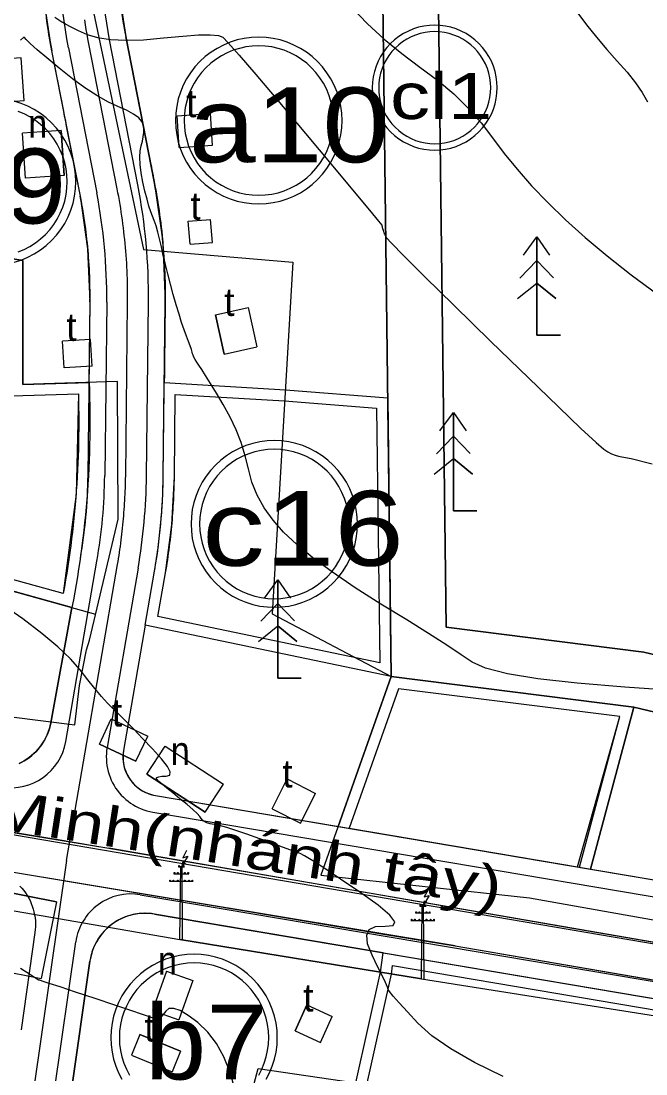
# Model space of a CAD drawing. Header units: metres. Extents: x 532950 to 537618, y 1849954 to 1853119.
# Drawn here: x 535865.4 to 535977.6, y 1851528.5 to 1851717.3 of the extents above; entities that cross this region are included whole.
import ezdxf

# ---------------------------------------------------------------- set-up
doc = ezdxf.new("R2010")
doc.units = ezdxf.units.M
doc.header["$LTSCALE"] = 3.1
for name, color, linetype, lineweight in [('11', 7, 'Continuous', 13), ('16', 7, 'Continuous', 13), ('17', 7, 'Continuous', 13), ('36', 7, 'Continuous', 13), ('48', 7, 'Continuous', 13), ('50', 7, 'Continuous', 13), ('52', 7, 'Continuous', 13), ('53', 7, 'Continuous', 13), ('54', 7, 'Continuous', 13), ('55', 7, 'Continuous', 13), ('58', 7, 'Continuous', 13), ('9', 7, 'Continuous', 13)]:
    doc.layers.add(name, color=color, linetype=linetype, lineweight=lineweight)

msp = doc.modelspace()

# ---------------------------------------------------------------- linework, layer by layer
at = {"layer": '11'}
for points in [[(535873.54, 1851566.74), (535882.73, 1851619.8), (535882.82, 1851620.34), (535882.91, 1851620.89), (535883, 1851621.43), (535883.08, 1851621.98), (535883.16, 1851622.53), (535883.24, 1851623.07), (535883.31, 1851623.62), (535883.38, 1851624.17), (535883.45, 1851624.71), (535883.52, 1851625.26), (535883.58, 1851625.81), (535883.64, 1851626.36), (535883.7, 1851626.91), (535883.75, 1851627.46), (535883.8, 1851628.01), (535883.85, 1851628.56), (535883.89, 1851629.11), (535883.93, 1851629.66), (535883.97, 1851630.21), (535884.01, 1851630.76), (535884.04, 1851631.31), (535884.07, 1851631.86), (535884.09, 1851632.42), (535884.12, 1851632.97), (535884.14, 1851633.52), (535884.15, 1851634.07), (535884.17, 1851634.62), (535884.18, 1851635.18), (535884.19, 1851635.73), (535884.54, 1851666.83), (535884.54, 1851667.54), (535884.54, 1851668.24), (535884.54, 1851668.95), (535884.53, 1851669.66), (535884.52, 1851670.36), (535884.5, 1851671.07), (535884.47, 1851671.77), (535884.44, 1851672.48), (535884.41, 1851673.18), (535884.37, 1851673.89), (535884.32, 1851674.59), (535884.27, 1851675.3), (535884.22, 1851676), (535884.16, 1851676.7), (535884.1, 1851677.41), (535884.03, 1851678.11), (535883.95, 1851678.81), (535883.87, 1851679.51), (535883.79, 1851680.21), (535883.7, 1851680.92), (535883.61, 1851681.61), (535883.51, 1851682.31), (535883.41, 1851683.01), (535883.3, 1851683.71), (535883.18, 1851684.41), (535883.06, 1851685.1), (535882.94, 1851685.8), (535882.81, 1851686.49), (535882.68, 1851687.18), (535877.58, 1851713.22), (535877.42, 1851714.07), (535877.26, 1851714.92), (535877.11, 1851715.78), (535876.97, 1851716.63), (535876.84, 1851717.48)], [(535475.02, 1851637.55), (536031.43, 1851542.89)]]:
    msp.add_lwpolyline(points, dxfattribs=at)
at = {"layer": '16'}
msp.add_lwpolyline([(536111.74, 1851764.98), (536120.53, 1851642.51), (536124.15, 1851604.12), (536112.38, 1851600.39), (536076.24, 1851587.37), (536052.93, 1851588.84), (536028.61, 1851590.38), (536020.09, 1851592.78), (535995.24, 1851599.78), (535977.21, 1851604.08), (535941.73, 1851608.55), (535940.24, 1851729.62)], dxfattribs=at)
msp.add_lwpolyline([(536111.74, 1851764.98), (536120.53, 1851642.51), (536124.15, 1851604.12), (536112.38, 1851600.39), (536076.24, 1851587.37), (536052.93, 1851588.84), (536028.61, 1851590.38), (536020.09, 1851592.78), (535995.24, 1851599.78), (535977.21, 1851604.08), (535941.73, 1851608.55), (535940.24, 1851729.62)], dxfattribs=at)
at = {"layer": '17'}
for points in [[(535930.23, 1851730.54), (535931.84, 1851599.72), (535975.42, 1851594.23), (535992.73, 1851590.1), (536017.38, 1851583.15), (536026.92, 1851580.47), (536052.3, 1851578.86), (536077.68, 1851577.26), (536115.59, 1851590.92), (536134.86, 1851597.03), (536130.5, 1851643.34), (536121.71, 1851765.7)], [(535940.24, 1851729.62), (535941.73, 1851608.55), (535977.21, 1851604.08), (535995.24, 1851599.78), (536020.09, 1851592.78), (536028.61, 1851590.38), (536052.93, 1851588.84), (536076.24, 1851587.37), (536112.38, 1851600.39), (536124.15, 1851604.12), (536120.53, 1851642.51), (536111.74, 1851764.98)]]:
    msp.add_lwpolyline(points, dxfattribs=at)
at = {"layer": '36'}
for points in [[(535874.48, 1851624.41), (535874.32, 1851623.18), (535874.16, 1851621.95), (535873.98, 1851620.72), (535873.8, 1851619.49), (535873.61, 1851618.26), (535873.41, 1851617.04), (535873.2, 1851615.81), (535872.98, 1851614.59), (535838.89, 1851624.03), (535829.98, 1851658.47), (535822.26, 1851680.23), (535806.85, 1851679.92), (535786.3, 1851656.9), (535770.51, 1851650.89), (535745.84, 1851656.91), (535743.97, 1851630.17), (535615.39, 1851661.52)], [(535863.73, 1851650.05), (535875.7, 1851650.43), (535875.28, 1851632.44), (535872.98, 1851614.59), (535838.89, 1851624.03)], [(535863.73, 1851650.05), (535875.7, 1851650.43), (535875.73, 1851649.19), (535875.75, 1851647.95), (535875.76, 1851646.71), (535875.77, 1851645.47), (535875.76, 1851644.22), (535875.75, 1851642.98), (535875.73, 1851641.74), (535875.7, 1851640.5), (535875.66, 1851639.26), (535875.61, 1851638.02), (535875.55, 1851636.78), (535875.48, 1851635.54), (535875.41, 1851634.3), (535875.32, 1851633.06), (535875.23, 1851631.82), (535875.12, 1851630.58), (535875.01, 1851629.35), (535874.89, 1851628.11), (535874.76, 1851626.88), (535874.62, 1851625.64), (535874.48, 1851624.41)]]:
    msp.add_lwpolyline(points, dxfattribs=at)
for points in [[(535893.1, 1851650.33), (535912.71, 1851649.17), (535929.24, 1851647.87), (535929.81, 1851602.18), (535889.99, 1851610.49), (535891.35, 1851618.31), (535892.49, 1851626.94), (535892.94, 1851635.63)], [(535893.1, 1851650.33), (535912.71, 1851649.17), (535929.24, 1851647.87), (535929.81, 1851602.18), (535889.99, 1851610.49), (535891.35, 1851618.31), (535891.45, 1851618.9), (535891.55, 1851619.49), (535891.64, 1851620.08), (535891.73, 1851620.68), (535891.82, 1851621.27), (535891.9, 1851621.87), (535891.99, 1851622.46), (535892.06, 1851623.06), (535892.14, 1851623.65), (535892.21, 1851624.25), (535892.28, 1851624.84), (535892.34, 1851625.44), (535892.4, 1851626.04), (535892.46, 1851626.64), (535892.52, 1851627.23), (535892.57, 1851627.83), (535892.62, 1851628.43), (535892.66, 1851629.03), (535892.7, 1851629.63), (535892.74, 1851630.23), (535892.78, 1851630.83), (535892.81, 1851631.43), (535892.84, 1851632.03), (535892.86, 1851632.63), (535892.88, 1851633.23), (535892.9, 1851633.83), (535892.92, 1851634.43), (535892.93, 1851635.03), (535892.94, 1851635.63)], [(535972.89, 1851592.53), (535933.18, 1851597.53), (535924.28, 1851572.52), (535965.28, 1851565.6)], [(535924.33, 1851572.51), (535965.66, 1851565.53), (535972.89, 1851592.53), (535933.18, 1851597.53)]]:
    msp.add_lwpolyline(points, close=True, dxfattribs=at)
at = {"layer": '48'}
for points in [[(535927.04, 1851524.64), (535931.92, 1851546.36), (535932.11, 1851547.87), (536031.68, 1851531.06), (536041.22, 1851529.68), (536050.8, 1851528.73), (536054.91, 1851528.43)], [(535927.04, 1851524.64), (535931.92, 1851546.36), (535932.11, 1851547.87), (536031.68, 1851531.06)]]:
    msp.add_lwpolyline(points, dxfattribs=at)
at = {"layer": '50'}
for points in [[(535891.13, 1851652.46), (535912.85, 1851651.17), (535931.22, 1851649.72), (535930.23, 1851730.54), (535936.64, 1851763.16), (535880.5, 1851769.52), (535881.45, 1851763.8), (535882.67, 1851753.45), (535882.88, 1851743.02), (535882.82, 1851741.51), (535882.75, 1851740), (535882.62, 1851737.81), (535882.5, 1851730.01), (535883.03, 1851722.23), (535884.2, 1851714.52), (535886.36, 1851703.51), (535889.3, 1851688.48), (535890.85, 1851677.67), (535891.29, 1851666.76)], [(535869.26, 1851740.61), (535855.58, 1851738.76), (535852.9, 1851719.24), (535854.78, 1851706.32), (535848.59, 1851705.42), (535850.59, 1851688.39), (535857.41, 1851688.39), (535859.31, 1851675.39), (535865.73, 1851674.32), (535865.74, 1851652.12), (535877.63, 1851652.49), (535877.79, 1851666.91), (535877.41, 1851676.44), (535876.06, 1851685.89), (535870.96, 1851711.92), (535869.53, 1851721.48), (535868.96, 1851731.12), (535869.27, 1851740.78)], [(535931.84, 1851599.72), (535887.69, 1851608.92), (535883.81, 1851586.48), (535883.73, 1851585.87), (535883.71, 1851585.26), (535883.74, 1851584.65), (535883.82, 1851584.04), (535883.95, 1851583.44), (535884.14, 1851582.86), (535884.38, 1851582.3), (535884.66, 1851581.75), (535884.99, 1851581.24), (535885.37, 1851580.76), (535885.78, 1851580.31), (535886.24, 1851579.9), (535886.73, 1851579.53), (535887.24, 1851579.2), (535887.79, 1851578.92), (535888.36, 1851578.69), (535888.94, 1851578.51), (535889.54, 1851578.38), (535922.32, 1851572.85)], [(535967.64, 1851565.2), (536013.19, 1851557.51), (536017.38, 1851583.15), (535992.73, 1851590.1), (535975.42, 1851594.23)]]:
    msp.add_lwpolyline(points, close=True, dxfattribs=at)
for points in [[(535865.19, 1851584.19), (535865.95, 1851584.59), (535866.68, 1851585.06), (535867.36, 1851585.58), (535868, 1851586.17), (535868.58, 1851586.8), (535869.1, 1851587.49), (535869.57, 1851588.21), (535869.97, 1851588.98), (535870.3, 1851589.77), (535870.56, 1851590.6), (535870.75, 1851591.44), (535874.54, 1851612.08), (535837.25, 1851622.42)], [(535903.46, 1851512.55), (535907.98, 1851529.42), (535925.49, 1851526.88), (535929.95, 1851546.71), (535930.39, 1851550.19), (535889.34, 1851557.12), (535888.46, 1851557.23), (535887.58, 1851557.26), (535886.69, 1851557.21), (535885.81, 1851557.08), (535884.95, 1851556.88), (535884.11, 1851556.6), (535883.3, 1851556.25), (535882.52, 1851555.83), (535881.78, 1851555.33), (535881.09, 1851554.78), (535880.45, 1851554.17), (535879.86, 1851553.5), (535879.34, 1851552.78), (535878.88, 1851552.02), (535878.5, 1851551.23), (535878.18, 1851550.4), (535877.94, 1851549.55), (535877.78, 1851548.67), (535874.36, 1851524.76)]]:
    msp.add_lwpolyline(points, dxfattribs=at)
at = {"layer": '52'}
for p, q in [((535873.9, 1851712.5), (535879, 1851686.46)), ((535886.36, 1851687.91), (535881.26, 1851713.94)), ((535880.79, 1851666.88), (535880.44, 1851635.77)), ((535887.94, 1851635.69), (535888.29, 1851666.79)), ((535873.43, 1851588.06), (535879.03, 1851620.44)), ((535886.81, 1851560.59), (536032.51, 1851535.99)), ((535871.38, 1851525.11), (535875.24, 1851552.14))]:
    msp.add_line(p, q, dxfattribs=at)
for points in [[(535886.42, 1851619.16), (535880.85, 1851586.99), (535880.77, 1851586.45), (535880.73, 1851585.91), (535880.71, 1851585.37), (535880.72, 1851584.83), (535880.76, 1851584.29), (535880.83, 1851583.75), (535880.92, 1851583.21), (535881.05, 1851582.68), (535881.21, 1851582.16), (535881.39, 1851581.65), (535881.6, 1851581.15), (535881.84, 1851580.66), (535882.1, 1851580.19), (535882.39, 1851579.73), (535882.7, 1851579.29), (535883.04, 1851578.86), (535883.4, 1851578.46), (535883.78, 1851578.07), (535884.19, 1851577.7), (535884.61, 1851577.36), (535885.05, 1851577.04), (535885.5, 1851576.75), (535885.97, 1851576.48), (535886.46, 1851576.23), (535886.96, 1851576.02), (535887.46, 1851575.83), (535887.98, 1851575.66), (535888.51, 1851575.53), (535889.04, 1851575.42), (536035.01, 1851550.78)], [(535865.2, 1851562.15), (535865.56, 1851561.76), (535865.9, 1851561.34), (535866.22, 1851560.91), (535866.51, 1851560.46), (535866.78, 1851560), (535867.02, 1851559.53), (535867.24, 1851559.04), (535867.43, 1851558.54), (535867.6, 1851558.03), (535867.73, 1851557.51), (535867.84, 1851556.99), (535867.92, 1851556.46), (535867.98, 1851555.93), (535868, 1851555.4), (535868, 1851554.86), (535867.96, 1851554.33), (535867.9, 1851553.8), (535865.41, 1851536.35)]]:
    msp.add_lwpolyline(points, dxfattribs=at)
for centre, radius, start, end in [((535975.71, 1851732.44), 103.75, 176.6981, 191.0826), ((535975.71, 1851732.44), 96.25, 176.6981, 191.0826), ((535784.54, 1851667.96), 103.75, 359.3528, 11.0826), ((535784.54, 1851667.96), 96.25, 359.3528, 11.0826), ((535784.19, 1851636.86), 96.25, 350.1779, 359.3528), ((535784.19, 1851636.86), 103.75, 350.1779, 359.3528), ((535863.57, 1851589.77), 10, 260.6876, 350.1779), ((535885.14, 1851550.73), 10, 80.4176, 171.8636)]:
    msp.add_arc(centre, radius, start, end, dxfattribs=at)
at = {"layer": '53'}
for p, q in [((535889.3, 1851688.48), (535884.2, 1851714.52)), ((535876.06, 1851685.89), (535870.96, 1851711.92)), ((535877.44, 1851635.8), (535877.79, 1851666.91)), ((535890.94, 1851635.65), (535891.29, 1851666.76)), ((535931.84, 1851599.72), (535975.42, 1851594.23)), ((535889.54, 1851578.38), (536035.51, 1851553.74)), ((535889.34, 1851557.12), (536032.01, 1851533.03)), ((535874.36, 1851524.76), (535877.78, 1851548.67))]:
    msp.add_line(p, q, dxfattribs=at)
for points in [[(535865.05, 1851584.13), (535865.54, 1851584.36), (535866, 1851584.62), (535866.46, 1851584.91), (535866.9, 1851585.21), (535867.32, 1851585.54), (535867.72, 1851585.9), (535868.1, 1851586.27), (535868.46, 1851586.67), (535868.8, 1851587.08), (535869.12, 1851587.51), (535869.42, 1851587.96), (535869.69, 1851588.42), (535869.93, 1851588.9), (535870.15, 1851589.39), (535870.34, 1851589.89), (535870.51, 1851590.4), (535870.64, 1851590.91), (535870.75, 1851591.44), (535874.54, 1851612.08), (535837.25, 1851622.42)], [(535874.54, 1851612.08), (535870.75, 1851591.44), (535870.64, 1851590.91), (535870.5, 1851590.4), (535870.34, 1851589.89), (535870.14, 1851589.39), (535869.93, 1851588.9), (535869.68, 1851588.43), (535869.41, 1851587.96), (535869.12, 1851587.52), (535868.8, 1851587.09), (535868.46, 1851586.67), (535868.1, 1851586.28), (535867.71, 1851585.91), (535867.31, 1851585.55), (535866.89, 1851585.22), (535866.45, 1851584.91), (535866, 1851584.63), (535865.53, 1851584.37), (535865.05, 1851584.14)], [(535903.46, 1851512.55), (535907.98, 1851529.42), (535925.49, 1851526.88), (535929.95, 1851546.71), (535930.39, 1851550.19), (535889.34, 1851557.12), (535888.8, 1851557.2), (535888.25, 1851557.24), (535887.7, 1851557.26), (535887.15, 1851557.24), (535886.6, 1851557.2), (535886.05, 1851557.13), (535885.51, 1851557.02), (535884.98, 1851556.89), (535884.45, 1851556.73), (535883.94, 1851556.53), (535883.43, 1851556.31), (535882.94, 1851556.07), (535882.46, 1851555.79), (535882, 1851555.49), (535881.56, 1851555.17), (535881.13, 1851554.82), (535880.73, 1851554.45), (535880.34, 1851554.06), (535879.98, 1851553.64), (535879.64, 1851553.21), (535879.32, 1851552.76), (535879.03, 1851552.29), (535878.77, 1851551.81), (535878.53, 1851551.31), (535878.32, 1851550.8), (535878.14, 1851550.28), (535877.99, 1851549.75), (535877.87, 1851549.22), (535877.78, 1851548.67), (535874.36, 1851524.76)], [(535903.46, 1851512.55), (535907.98, 1851529.42), (535925.49, 1851526.88), (535929.95, 1851546.71), (535930.39, 1851550.19), (536032.01, 1851533.03)]]:
    msp.add_lwpolyline(points, dxfattribs=at)
for points in [[(535931.84, 1851599.72), (535887.69, 1851608.92), (535883.81, 1851586.48), (535883.75, 1851586.1), (535883.72, 1851585.72), (535883.71, 1851585.34), (535883.71, 1851584.96), (535883.74, 1851584.59), (535883.79, 1851584.21), (535883.86, 1851583.83), (535883.95, 1851583.46), (535884.06, 1851583.1), (535884.18, 1851582.74), (535884.33, 1851582.39), (535884.5, 1851582.05), (535884.68, 1851581.72), (535884.89, 1851581.4), (535885.1, 1851581.09), (535885.34, 1851580.79), (535885.59, 1851580.5), (535885.86, 1851580.23), (535886.14, 1851579.98), (535886.44, 1851579.74), (535886.74, 1851579.51), (535887.06, 1851579.31), (535887.39, 1851579.12), (535887.73, 1851578.95), (535888.08, 1851578.8), (535888.44, 1851578.66), (535888.8, 1851578.55), (535889.17, 1851578.46), (535889.54, 1851578.38), (535922.32, 1851572.85)], [(535975.42, 1851594.23), (535931.84, 1851599.72), (535922.32, 1851572.85), (535967.64, 1851565.2)], [(536017.38, 1851583.15), (535992.73, 1851590.1), (535975.42, 1851594.23), (535967.64, 1851565.2), (536013.19, 1851557.51)]]:
    msp.add_lwpolyline(points, close=True, dxfattribs=at)
for centre, radius, start, end in [((535975.71, 1851732.44), 106.75, 176.6981, 191.0826), ((535975.71, 1851732.44), 93.25, 176.6981, 191.0826), ((535784.54, 1851667.96), 106.75, 359.3528, 11.0826), ((535784.54, 1851667.96), 93.25, 359.3528, 11.0826), ((535784.19, 1851636.86), 93.25, 350.1779, 359.3528), ((535784.19, 1851636.86), 106.75, 350.1779, 359.3528), ((535890.68, 1851585.27), 6.98, 169.9898, 260.6058), ((535890.71, 1851585.28), 7, 170.1779, 260.4176), ((535887.68, 1851547.26), 10, 80.4176, 171.8636)]:
    msp.add_arc(centre, radius, start, end, dxfattribs=at)
at = {"layer": '54'}
msp.add_lwpolyline([(535873.54, 1851566.74), (535867.65, 1851525.56), (535867.3, 1851521.81)], dxfattribs=at)
at = {"layer": '55'}
for p, q in [((535865.41, 1851710.69), (535858.43, 1851710.16)), ((535865.99, 1851702.96), (535865.41, 1851710.69)), ((535865.99, 1851702.96), (535865.41, 1851710.69)), ((535865.99, 1851702.96), (535859.01, 1851702.44)), ((535893.44, 1851700.29), (535899.43, 1851700.68)), ((535893.81, 1851694.62), (535893.44, 1851700.29)), ((535893.81, 1851694.62), (535893.44, 1851700.29)), ((535899.8, 1851695.01), (535899.43, 1851700.68)), ((535872.64, 1851697.63), (535865.66, 1851697.16)), ((535866.2, 1851689.1), (535865.66, 1851697.16)), ((535872.64, 1851697.63), (535873.18, 1851689.57)), ((535873.18, 1851689.57), (535872.64, 1851697.63)), ((535893.81, 1851694.62), (535899.8, 1851695.01)), ((535873.18, 1851689.57), (535866.2, 1851689.1)), ((535895.43, 1851681.37), (535899.42, 1851681.7)), ((535895.78, 1851677.25), (535895.43, 1851681.37)), ((535895.78, 1851677.25), (535895.43, 1851681.37)), ((535899.77, 1851677.59), (535899.42, 1851681.7)), ((535958.02, 1851678.59), (535958.02, 1851660.92)), ((535895.78, 1851677.25), (535899.77, 1851677.59)), ((535954.96, 1851671.15), (535958.02, 1851674.35)), ((535961, 1851671.21), (535958.02, 1851674.35)), ((535954.54, 1851667.52), (535958.02, 1851670.3)), ((535961.43, 1851667.53), (535958.02, 1851670.3)), ((535900.31, 1851664.6), (535906.16, 1851665.92)), ((535906.16, 1851665.92), (535907.76, 1851658.87)), ((535901.9, 1851657.55), (535900.31, 1851664.6)), ((535900.31, 1851664.6), (535901.9, 1851657.55)), ((535877.87, 1851660.18), (535872.87, 1851659.89)), ((535873.16, 1851655.09), (535872.87, 1851659.89)), ((535878.15, 1851655.39), (535877.87, 1851660.18)), ((535878.15, 1851655.39), (535877.87, 1851660.18)), ((535958.02, 1851660.92), (535962.22, 1851660.92)), ((535901.9, 1851657.55), (535907.76, 1851658.87)), ((535878.15, 1851655.39), (535873.16, 1851655.09)), ((535943.02, 1851647.09), (535943.02, 1851629.42)), ((535939.96, 1851639.65), (535943.02, 1851642.85)), ((535946, 1851639.71), (535943.02, 1851642.85)), ((535939.54, 1851636.02), (535943.02, 1851638.8)), ((535946.43, 1851636.03), (535943.02, 1851638.8)), ((535943.02, 1851629.42), (535947.22, 1851629.42)), ((535911.52, 1851617.09), (535911.52, 1851599.42)), ((535908.46, 1851609.65), (535911.52, 1851612.85)), ((535914.5, 1851609.71), (535911.52, 1851612.85)), ((535908.04, 1851606.02), (535911.52, 1851608.8)), ((535914.93, 1851606.03), (535911.52, 1851608.8)), ((535911.52, 1851599.42), (535915.72, 1851599.42)), ((535879.48, 1851587.58), (535881.6, 1851592.11)), ((535881.6, 1851592.11), (535888.15, 1851589.04)), ((535886.03, 1851584.52), (535888.15, 1851589.04)), ((535886.03, 1851584.52), (535879.48, 1851587.58)), ((535879.48, 1851587.58), (535886.03, 1851584.52)), ((535888.01, 1851582.2), (535891.29, 1851587.23)), ((535891.29, 1851587.23), (535901.75, 1851580.41)), ((535898.48, 1851575.38), (535888.01, 1851582.2)), ((535888.01, 1851582.2), (535898.48, 1851575.38)), ((535898.48, 1851575.38), (535901.75, 1851580.41)), ((535910.47, 1851576), (535913.2, 1851581.35)), ((535913.2, 1851581.35), (535918.29, 1851578.75)), ((535915.56, 1851573.41), (535918.29, 1851578.75)), ((535910.47, 1851576), (535915.56, 1851573.41)), ((535910.47, 1851576), (535915.56, 1851573.41)), ((535943.31, 1851551.4), (535831.32, 1851570.05)), ((536011.38, 1851546.44), (535881.16, 1851568.94)), ((535893.66, 1851565.6), (535894.74, 1851565.6)), ((535894.35, 1851565.92), (535894.5, 1851566.53)), ((535892.84, 1851564.36), (535895.55, 1851564.36)), ((535871.78, 1851559.29), (535853.55, 1851562.95)), ((535853.55, 1851562.95), (535871.78, 1851559.29)), ((535892.03, 1851563.02), (535896.31, 1851563.02)), ((535871.78, 1851559.29), (535869.02, 1851545.56)), ((535937.71, 1851558.88), (535937.86, 1851559.49)), ((535937.02, 1851558.57), (535938.1, 1851558.57)), ((535935.39, 1851555.99), (535939.67, 1851555.99)), ((535936.2, 1851557.32), (535938.92, 1851557.32)), ((535937.29, 1851545.51), (535893.93, 1851552.55)), ((535850.79, 1851549.23), (535869.02, 1851545.56)), ((535891.53, 1851546.88), (535889.03, 1851539.81)), ((535891.53, 1851546.88), (535889.03, 1851539.81)), ((535891.53, 1851546.88), (535896.24, 1851545.21)), ((535896.24, 1851545.21), (535893.75, 1851538.14)), ((535916.7, 1851540.83), (535914.6, 1851536.16)), ((535914.6, 1851536.16), (535916.7, 1851540.83)), ((535916.7, 1851540.83), (535921.26, 1851538.78)), ((535889.03, 1851539.81), (535893.75, 1851538.14)), ((535919.16, 1851534.11), (535921.26, 1851538.78)), ((535886.72, 1851535.5), (535885.21, 1851531.8)), ((535894.03, 1851532.52), (535886.72, 1851535.5)), ((535886.72, 1851535.5), (535894.03, 1851532.52)), ((535914.6, 1851536.16), (535919.16, 1851534.11)), ((535885.21, 1851531.8), (535892.52, 1851528.81)), ((535894.03, 1851532.52), (535892.52, 1851528.81))]:
    msp.add_line(p, q, dxfattribs=at)
for points in [[(535877.2, 1851724.59), (535887.39, 1851676.29), (535914.21, 1851674.05), (535910.47, 1851610.95), (535931.84, 1851599.72), (535919.24, 1851564.13), (535956.7, 1851560.01), (535985.65, 1851554.89), (535992.73, 1851590.1), (536026.92, 1851580.47), (536077.68, 1851577.26), (536081.95, 1851537.78), (536086.26, 1851537.67), (536114.33, 1851548.28), (536148.69, 1851567.03), (536164.97, 1851577.43), (536155.14, 1851662.3), (536137.78, 1851649.77), (536130.3, 1851750.32)], [(535871.47, 1851717.97), (535872.74, 1851717.13), (535874.13, 1851716.34), (535875.64, 1851715.59), (535877.27, 1851714.88), (535879.16, 1851714.31), (535881.48, 1851713.96), (535884.22, 1851713.83), (535887.39, 1851713.93), (535890.98, 1851714.25), (535894.44, 1851714.6), (535897.24, 1851714.79), (535899.37, 1851714.82), (535900.84, 1851714.68), (535901.63, 1851714.37), (535902.6, 1851713.38), (535904.56, 1851711.15), (535907.53, 1851707.7), (535911.49, 1851703.02), (535916.46, 1851697.11), (535921.38, 1851691.24), (535925.21, 1851686.66), (535927.95, 1851683.38), (535929.6, 1851681.38), (535930.16, 1851680.68), (535930.17, 1851680.62), (535930.19, 1851680.55), (535930.21, 1851680.46), (535930.23, 1851680.36), (535930.26, 1851680.25), (535930.29, 1851680.15), (535930.31, 1851680.05), (535930.33, 1851679.98), (535930.36, 1851679.92), (535930.38, 1851679.88), (535930.4, 1851679.84), (535930.42, 1851679.78), (535930.44, 1851679.71), (535930.47, 1851679.63), (535930.5, 1851679.53), (535930.52, 1851679.43), (535930.55, 1851679.35), (535930.57, 1851679.27), (535930.6, 1851679.2), (535930.62, 1851679.14), (535930.65, 1851679.07), (535930.7, 1851678.96), (535930.77, 1851678.82), (535930.86, 1851678.64), (535930.98, 1851678.42), (535931.83, 1851677.48), (535934.13, 1851675.15), (535937.88, 1851671.43), (535943.09, 1851666.31), (535949.76, 1851659.8), (535956.48, 1851653.27), (535961.87, 1851648.07), (535965.92, 1851644.21), (535968.64, 1851641.69), (535970.02, 1851640.51), (535970.72, 1851640.05), (535971.4, 1851639.68), (535972.05, 1851639.41), (535972.68, 1851639.23), (535973.28, 1851639.14), (535974.93, 1851638.8), (535978.72, 1851637.86)], [(535924.73, 1851719.76), (535927.61, 1851716.81), (535930.61, 1851714.05), (535933.74, 1851711.46), (535937, 1851709.04), (535940.18, 1851706.67), (535943.08, 1851704.21), (535945.69, 1851701.68), (535948.02, 1851699.05), (535950.06, 1851696.35), (535952.11, 1851693.56), (535954.44, 1851690.7), (535957.06, 1851687.75), (535959.96, 1851684.73), (535963.15, 1851681.63), (535966.68, 1851678.44), (535970.62, 1851675.15), (535974.95, 1851671.76), (535979.7, 1851668.27)], [(535965.16, 1851718.93), (535966.91, 1851716.61), (535968.7, 1851714.37), (535970.55, 1851712.19), (535972.44, 1851710.09), (535974.21, 1851708.09), (535975.71, 1851706.21), (535976.92, 1851704.46), (535977.86, 1851702.82)], [(535866.03, 1851714.35), (535865.84, 1851714.31), (535865.31, 1851713.83)], [(535982.43, 1851597.21), (535973.79, 1851597.84), (535965.21, 1851598.53), (535958.18, 1851599.33), (535952.7, 1851600.22), (535948.77, 1851601.21), (535946.39, 1851602.31), (535944.44, 1851603.64), (535941.84, 1851605.35), (535938.56, 1851607.43), (535934.63, 1851609.89), (535930.02, 1851612.73), (535925.38, 1851615.66), (535921.3, 1851618.42), (535917.81, 1851620.99), (535914.89, 1851623.39), (535912.54, 1851625.62), (535910.64, 1851627.78), (535909.06, 1851629.99), (535907.8, 1851632.26), (535906.85, 1851634.58), (535906.22, 1851636.95), (535905.66, 1851639.33), (535904.93, 1851641.68), (535904.03, 1851643.99), (535902.96, 1851646.26), (535901.71, 1851648.49), (535900.47, 1851650.55), (535899.41, 1851652.28), (535898.54, 1851653.69), (535897.85, 1851654.77), (535897.35, 1851655.54), (535896.98, 1851656.1), (535896.68, 1851656.59), (535896.45, 1851657.01), (535896.3, 1851657.35), (535896.21, 1851657.62), (535896.13, 1851657.93), (535895.98, 1851658.4), (535895.75, 1851659.03), (535895.46, 1851659.83), (535895.09, 1851660.78), (535894.68, 1851661.91), (535894.24, 1851663.22), (535893.77, 1851664.71), (535893.27, 1851666.38), (535892.74, 1851668.22), (535892.22, 1851670.12), (535891.75, 1851671.92), (535891.32, 1851673.63), (535890.94, 1851675.26), (535890.6, 1851676.79), (535890.28, 1851678.2), (535889.96, 1851679.45), (535889.65, 1851680.55), (535889.33, 1851681.49), (535889.02, 1851682.27), (535888.7, 1851683.07), (535888.36, 1851684.09), (535888.02, 1851685.32), (535887.66, 1851686.76), (535887.3, 1851688.41), (535886.98, 1851690.07), (535886.8, 1851691.56), (535886.74, 1851692.86), (535886.8, 1851693.98), (535886.99, 1851694.93), (535887.21, 1851695.76), (535887.36, 1851696.55), (535887.44, 1851697.29), (535887.45, 1851697.98), (535887.38, 1851698.63), (535887.12, 1851699.27), (535886.53, 1851699.92), (535885.61, 1851700.59), (535884.36, 1851701.28), (535882.78, 1851701.98), (535880.96, 1851702.82), (535879, 1851703.93), (535876.89, 1851705.3), (535874.64, 1851706.93), (535872.25, 1851708.83), (535870.03, 1851710.68), (535868.29, 1851712.15), (535867.05, 1851713.25), (535866.3, 1851713.99), (535866.03, 1851714.35)], [(535955.59, 1851675.3), (535958.02, 1851678.59), (535960.29, 1851675.3)], [(535955.59, 1851675.3), (535958.02, 1851678.59), (535960.29, 1851675.3)], [(535962.22, 1851660.92), (535958.02, 1851660.92), (535958.02, 1851678.59)], [(535823.37, 1851597.55), (535875.04, 1851591.09), (535875.93, 1851598.11), (535877.15, 1851604.54), (535877.67, 1851606.23), (535882.82, 1851627.94), (535882.72, 1851652.66), (535865.73, 1851652.12), (535865.73, 1851674.32), (535859.31, 1851675.39)], [(535954.96, 1851671.15), (535958.02, 1851674.35), (535961, 1851671.21)], [(535954.54, 1851667.52), (535958.02, 1851670.3), (535961.43, 1851667.53)], [(535828.07, 1851657.89), (535837.25, 1851622.42), (535878.78, 1851610.91)], [(536283.65, 1851643.95), (536280.45, 1851648.66), (536258.82, 1851635.73), (536229.13, 1851619.27), (536190.88, 1851596.82), (536169.42, 1851583.95), (536132.91, 1851562.05), (536119.86, 1851554.22), (536112.69, 1851550.81), (536108.35, 1851548.9), (536103.64, 1851546.89), (536099.62, 1851545.43), (536091.33, 1851542.69), (536083.36, 1851540.49), (536078.95, 1851539.5), (536047.3, 1851541.07), (536011.38, 1851546.44), (535964.77, 1851554.49), (535918.94, 1851562.41), (535875.54, 1851569.86), (535872.41, 1851570.38), (535846.83, 1851574.57)], [(535940.59, 1851643.8), (535943.02, 1851647.09), (535945.29, 1851643.8)], [(535940.59, 1851643.8), (535943.02, 1851647.09), (535945.29, 1851643.8)], [(535947.22, 1851629.42), (535943.02, 1851629.42), (535943.02, 1851647.09)], [(535939.96, 1851639.65), (535943.02, 1851642.85), (535946, 1851639.71)], [(535939.54, 1851636.02), (535943.02, 1851638.8), (535946.43, 1851636.03)], [(535909.09, 1851613.8), (535911.52, 1851617.09), (535913.79, 1851613.8)], [(535909.09, 1851613.8), (535911.52, 1851617.09), (535913.79, 1851613.8)], [(535915.72, 1851599.42), (535911.52, 1851599.42), (535911.52, 1851617.09)], [(535929.52, 1851558.71), (535926.25, 1851561.03), (535922.75, 1851563.39), (535919.92, 1851565.27), (535917.77, 1851566.65), (535916.3, 1851567.55), (535915.52, 1851567.96), (535914.88, 1851568.2), (535913.83, 1851568.59), (535912.37, 1851569.12), (535910.51, 1851569.81), (535908.25, 1851570.64), (535905.95, 1851571.46), (535903.99, 1851572.13), (535902.35, 1851572.64), (535901.06, 1851572.99), (535900.09, 1851573.19), (535899.36, 1851573.32), (535898.76, 1851573.5), (535898.3, 1851573.71), (535897.97, 1851573.95), (535897.77, 1851574.24), (535897.51, 1851574.63), (535897, 1851575.18), (535896.23, 1851575.89), (535895.21, 1851576.77), (535893.93, 1851577.81), (535892.65, 1851578.85), (535891.59, 1851579.71), (535890.77, 1851580.4), (535890.17, 1851580.91), (535889.82, 1851581.25), (535889.69, 1851581.47), (535889.79, 1851581.64), (535890.12, 1851581.76), (535890.68, 1851581.83), (535891.47, 1851581.85), (535892.1, 1851582.04), (535892.17, 1851582.63), (535891.68, 1851583.61), (535890.63, 1851584.99), (535889.03, 1851586.76), (535887.23, 1851588.63), (535885.63, 1851590.29), (535884.21, 1851591.73), (535882.97, 1851592.95), (535881.92, 1851593.96), (535880.92, 1851594.97), (535879.83, 1851596.16), (535878.65, 1851597.55), (535877.37, 1851599.13), (535876, 1851600.91), (535874.3, 1851602.89), (535872.02, 1851605.07), (535869.15, 1851607.47), (535865.71, 1851610.09), (535861.68, 1851612.91)], [(535908.46, 1851609.65), (535911.52, 1851612.85), (535914.5, 1851609.71)], [(535908.04, 1851606.02), (535911.52, 1851608.8), (535914.93, 1851606.03)], [(535645.41, 1851607.69), (535761.35, 1851588.57), (535881.16, 1851568.94)], [(535859.32, 1851565.39), (535887.31, 1851560.73), (535898.45, 1851558.87), (535930.81, 1851553.48), (535943.31, 1851551.4), (535992.3, 1851543.01), (536041.3, 1851534.62), (536075.12, 1851531.66), (536087.52, 1851534.09), (536095.17, 1851536.38), (536111.92, 1851542.43), (536126.04, 1851550.37), (536159.71, 1851569.95), (536184.05, 1851584.43), (536199.02, 1851593.34)], [(535768.93, 1851573.14), (535804.2, 1851568.12), (535850.27, 1851560.12), (535893.93, 1851552.55)], [(535831.32, 1851570.05), (535943.31, 1851551.4), (536041.3, 1851534.62)], [(536047.3, 1851541.07), (536011.38, 1851546.44), (535881.16, 1851568.94)], [(535895.12, 1851568.52), (535894.43, 1851567.22), (535895.33, 1851567.49), (535894.35, 1851565.88), (535894.9, 1851566.32)], [(535893.93, 1851552.55), (535894.08, 1851565.71), (535894.25, 1851565.71), (535894.36, 1851552.55)], [(535938.48, 1851561.48), (535937.8, 1851560.19), (535938.69, 1851560.45), (535937.71, 1851558.84), (535938.26, 1851559.29)], [(535951.95, 1851527.98), (535946.81, 1851530.5), (535942.55, 1851532.94), (535939.16, 1851535.3), (535936.64, 1851537.56), (535934.77, 1851539.57), (535933.29, 1851541.19), (535932.23, 1851542.4), (535931.57, 1851543.21), (535931.32, 1851543.61), (535931.17, 1851544.03), (535930.8, 1851544.85), (535930.22, 1851546.08), (535929.42, 1851547.72), (535928.42, 1851549.77), (535927.62, 1851551.78), (535927.45, 1851553.31), (535927.92, 1851554.35), (535929.02, 1851554.9), (535930.75, 1851554.97), (535932.21, 1851555.07), (535932.5, 1851555.73), (535931.6, 1851556.94), (535929.52, 1851558.71)], [(535937.29, 1851545.51), (535937.44, 1851558.67), (535937.62, 1851558.67), (535937.72, 1851545.51)], [(535893.93, 1851552.55), (535937.29, 1851545.51), (535984.18, 1851538.11)], [(535903.87, 1851525.56), (535902.95, 1851528.71), (535901.81, 1851531.5), (535900.47, 1851533.92), (535898.91, 1851535.97), (535897.15, 1851537.66), (535895.42, 1851538.95), (535893.99, 1851539.8), (535892.83, 1851540.21), (535891.96, 1851540.18), (535891.38, 1851539.7), (535890.95, 1851539.1), (535890.53, 1851538.66), (535890.13, 1851538.39), (535889.74, 1851538.29), (535889.37, 1851538.36), (535888.65, 1851538.63), (535887.23, 1851539.12), (535885.1, 1851539.84), (535882.26, 1851540.79), (535878.72, 1851541.97), (535875.21, 1851543.14), (535872.45, 1851544.05), (535870.46, 1851544.7), (535869.23, 1851545.1), (535868.76, 1851545.25), (535868.68, 1851545.26), (535868.61, 1851545.27), (535868.57, 1851545.28), (535868.54, 1851545.29), (535868.53, 1851545.29), (535868.17, 1851545.52), (535867.1, 1851546.21), (535865.33, 1851547.35)]]:
    msp.add_lwpolyline(points, dxfattribs=at)
for points in [[(535893.72, 1851565.61), (535893.72, 1851565.81), (535893.81, 1851565.81), (535893.81, 1851565.61)], [(535894.56, 1851565.61), (535894.56, 1851565.81), (535894.65, 1851565.81), (535894.65, 1851565.61)], [(535892.11, 1851563.02), (535892.11, 1851563.22), (535892.2, 1851563.22), (535892.2, 1851563.02)], [(535892.7, 1851563.02), (535892.7, 1851563.22), (535892.79, 1851563.22), (535892.79, 1851563.02)], [(535892.92, 1851564.35), (535892.92, 1851564.55), (535893.01, 1851564.55), (535893.01, 1851564.35)], [(535893.51, 1851564.35), (535893.51, 1851564.55), (535893.6, 1851564.55), (535893.6, 1851564.35)], [(535893.51, 1851563.02), (535893.51, 1851563.22), (535893.6, 1851563.22), (535893.6, 1851563.02)], [(535894.77, 1851564.37), (535894.77, 1851564.57), (535894.86, 1851564.57), (535894.86, 1851564.37)], [(535894.77, 1851563.03), (535894.77, 1851563.23), (535894.86, 1851563.23), (535894.86, 1851563.03)], [(535895.36, 1851564.35), (535895.36, 1851564.55), (535895.45, 1851564.55), (535895.45, 1851564.35)], [(535895.52, 1851563.03), (535895.52, 1851563.23), (535895.61, 1851563.23), (535895.61, 1851563.03)], [(535896.11, 1851563.02), (535896.11, 1851563.22), (535896.2, 1851563.22), (535896.2, 1851563.02)], [(535936.28, 1851557.32), (535936.28, 1851557.52), (535936.37, 1851557.52), (535936.37, 1851557.32)], [(535936.87, 1851557.32), (535936.87, 1851557.52), (535936.96, 1851557.52), (535936.96, 1851557.32)], [(535937.08, 1851558.57), (535937.08, 1851558.77), (535937.17, 1851558.77), (535937.17, 1851558.57)], [(535937.92, 1851558.57), (535937.92, 1851558.77), (535938.01, 1851558.77), (535938.01, 1851558.57)], [(535938.13, 1851557.33), (535938.13, 1851557.53), (535938.22, 1851557.53), (535938.22, 1851557.33)], [(535938.72, 1851557.32), (535938.72, 1851557.52), (535938.81, 1851557.52), (535938.81, 1851557.32)], [(535935.47, 1851555.98), (535935.47, 1851556.18), (535935.56, 1851556.18), (535935.56, 1851555.98)], [(535936.06, 1851555.98), (535936.06, 1851556.18), (535936.15, 1851556.18), (535936.15, 1851555.98)], [(535936.87, 1851555.98), (535936.87, 1851556.18), (535936.96, 1851556.18), (535936.96, 1851555.98)], [(535938.13, 1851556), (535938.13, 1851556.2), (535938.22, 1851556.2), (535938.22, 1851556)], [(535938.89, 1851556), (535938.89, 1851556.2), (535938.97, 1851556.2), (535938.97, 1851556)], [(535939.48, 1851555.98), (535939.48, 1851556.18), (535939.56, 1851556.18), (535939.56, 1851555.98)]]:
    msp.add_lwpolyline(points, close=True, dxfattribs=at)
at = {"layer": '58'}
for points in [[(535891.13, 1851652.46), (535912.85, 1851651.17), (535931.22, 1851649.72), (535930.23, 1851730.54)], [(536115.59, 1851590.92), (536077.68, 1851577.26), (536052.3, 1851578.86), (536026.92, 1851580.47), (536017.38, 1851583.15), (535992.73, 1851590.1), (535975.42, 1851594.23), (535931.84, 1851599.72), (535930.23, 1851730.54)], [(535859.31, 1851675.39), (535865.73, 1851674.32), (535865.74, 1851652.12), (535877.63, 1851652.49), (535877.79, 1851666.91), (535877.79, 1851667.57), (535877.79, 1851668.23), (535877.79, 1851668.88), (535877.78, 1851669.54), (535877.77, 1851670.2), (535877.75, 1851670.86), (535877.73, 1851671.52), (535877.7, 1851672.17), (535877.67, 1851672.83), (535877.63, 1851673.49), (535877.59, 1851674.15), (535877.54, 1851674.8), (535877.49, 1851675.46), (535877.44, 1851676.11), (535877.38, 1851676.77), (535877.31, 1851677.43), (535877.24, 1851678.08), (535877.17, 1851678.73), (535877.09, 1851679.39), (535877.01, 1851680.04), (535876.92, 1851680.69), (535876.83, 1851681.35), (535876.73, 1851682), (535876.63, 1851682.65), (535876.52, 1851683.3), (535876.41, 1851683.95), (535876.3, 1851684.59), (535876.18, 1851685.24), (535876.06, 1851685.89), (535875.88, 1851686.79), (535875.7, 1851687.68), (535875.53, 1851688.58), (535875.35, 1851689.48), (535875.18, 1851690.38), (535875, 1851691.27), (535874.82, 1851692.17), (535874.65, 1851693.07), (535874.47, 1851693.97), (535874.3, 1851694.87), (535874.12, 1851695.76), (535873.94, 1851696.66), (535873.77, 1851697.56), (535873.59, 1851698.46), (535873.42, 1851699.35), (535873.24, 1851700.25), (535873.07, 1851701.15), (535872.89, 1851702.05), (535872.71, 1851702.95), (535872.54, 1851703.84), (535872.36, 1851704.74), (535872.19, 1851705.64), (535872.01, 1851706.54), (535871.83, 1851707.43), (535871.66, 1851708.33), (535871.48, 1851709.23), (535871.31, 1851710.13), (535871.13, 1851711.03), (535870.96, 1851711.92), (535870.77, 1851712.9), (535870.59, 1851713.89), (535870.42, 1851714.87), (535870.26, 1851715.86), (535870.11, 1851716.85), (535869.97, 1851717.84)], [(535883.64, 1851717.7), (535883.77, 1851716.9), (535883.91, 1851716.11), (535884.05, 1851715.31), (535884.2, 1851714.52), (535884.28, 1851714.14), (535884.35, 1851713.76), (535884.43, 1851713.38), (535884.5, 1851713), (535884.58, 1851712.62), (535884.65, 1851712.24), (535884.72, 1851711.86), (535884.8, 1851711.48), (535884.87, 1851711.1), (535884.95, 1851710.72), (535885.02, 1851710.34), (535885.1, 1851709.96), (535885.17, 1851709.59), (535885.24, 1851709.21), (535885.32, 1851708.83), (535885.39, 1851708.45), (535885.47, 1851708.07), (535885.54, 1851707.69), (535885.62, 1851707.31), (535885.69, 1851706.93), (535885.76, 1851706.55), (535885.84, 1851706.17), (535885.91, 1851705.79), (535885.99, 1851705.41), (535886.06, 1851705.03), (535886.14, 1851704.65), (535886.21, 1851704.27), (535886.28, 1851703.89), (535886.36, 1851703.51), (535886.46, 1851703), (535886.56, 1851702.48), (535886.66, 1851701.96), (535886.77, 1851701.44), (535886.87, 1851700.92), (535886.97, 1851700.4), (535887.07, 1851699.89), (535887.17, 1851699.37), (535887.27, 1851698.85), (535887.37, 1851698.33), (535887.48, 1851697.81), (535887.58, 1851697.29), (535887.68, 1851696.78), (535887.78, 1851696.26), (535887.88, 1851695.74), (535887.98, 1851695.22), (535888.08, 1851694.7), (535888.19, 1851694.18), (535888.29, 1851693.67), (535888.39, 1851693.15), (535888.49, 1851692.63), (535888.59, 1851692.11), (535888.69, 1851691.59), (535888.8, 1851691.07), (535888.9, 1851690.56), (535889, 1851690.04), (535889.1, 1851689.52), (535889.2, 1851689), (535889.3, 1851688.48), (535889.45, 1851687.74), (535889.58, 1851687), (535889.71, 1851686.26), (535889.84, 1851685.52), (535889.96, 1851684.77), (535890.08, 1851684.03), (535890.19, 1851683.28), (535890.29, 1851682.54), (535890.39, 1851681.79), (535890.49, 1851681.04), (535890.58, 1851680.29), (535890.66, 1851679.54), (535890.74, 1851678.8), (535890.82, 1851678.05), (535890.89, 1851677.29), (535890.95, 1851676.54), (535891.01, 1851675.79), (535891.06, 1851675.04), (535891.11, 1851674.29), (535891.15, 1851673.54)], [(535875.74, 1851618.98), (535875.53, 1851617.6), (535875.3, 1851616.22), (535875.06, 1851614.84), (535874.8, 1851613.46), (535874.54, 1851612.08), (535837.25, 1851622.42), (535828.07, 1851657.89), (535820.86, 1851678.21), (535807.77, 1851677.94), (535787.47, 1851655.21), (535770.64, 1851648.8), (535747.67, 1851654.41), (535745.8, 1851627.67), (535613.36, 1851659.8), (535565.49, 1851673.93), (535557.03, 1851675.9)], [(535859.31, 1851675.39), (535865.73, 1851674.32), (535865.73, 1851652.12), (535877.63, 1851652.49), (535877.68, 1851651.09), (535877.72, 1851649.69), (535877.74, 1851648.29), (535877.76, 1851646.89), (535877.77, 1851645.49), (535877.76, 1851644.09), (535877.75, 1851642.69), (535877.72, 1851641.29), (535877.68, 1851639.89), (535877.63, 1851638.49), (535877.57, 1851637.09), (535877.49, 1851635.69), (535877.41, 1851634.29), (535877.31, 1851632.9), (535877.21, 1851631.5), (535877.09, 1851630.1), (535876.96, 1851628.71), (535876.82, 1851627.32), (535876.67, 1851625.92), (535876.51, 1851624.53), (535876.33, 1851623.14), (535876.15, 1851621.75), (535875.95, 1851620.37), (535875.74, 1851618.98)], [(535891.15, 1851673.54), (535891.19, 1851672.78), (535891.22, 1851672.03), (535891.24, 1851671.28), (535891.26, 1851670.52), (535891.28, 1851669.77), (535891.29, 1851669.02), (535891.29, 1851668.26), (535891.29, 1851667.51), (535891.29, 1851666.76), (535891.28, 1851666.24), (535891.28, 1851665.74), (535891.27, 1851665.25), (535891.26, 1851664.76), (535891.26, 1851664.27), (535891.25, 1851663.77), (535891.25, 1851663.28), (535891.24, 1851662.79), (535891.24, 1851662.29), (535891.23, 1851661.8), (535891.23, 1851661.31), (535891.22, 1851660.82), (535891.21, 1851660.32), (535891.21, 1851659.83), (535891.2, 1851659.34), (535891.2, 1851658.84), (535891.19, 1851658.35), (535891.19, 1851657.86), (535891.18, 1851657.37), (535891.18, 1851656.87), (535891.17, 1851656.38), (535891.16, 1851655.89), (535891.16, 1851655.4), (535891.15, 1851654.9), (535891.15, 1851654.41), (535891.14, 1851653.92), (535891.14, 1851653.42), (535891.13, 1851652.93), (535891.13, 1851652.46)]]:
    msp.add_lwpolyline(points, dxfattribs=at)
msp.add_lwpolyline([(535891.13, 1851652.46), (535912.85, 1851651.17), (535931.22, 1851649.72), (535931.84, 1851599.72), (535887.69, 1851608.92), (535889.38, 1851618.65), (535889.48, 1851619.23), (535889.57, 1851619.81), (535889.67, 1851620.39), (535889.75, 1851620.97), (535889.84, 1851621.56), (535889.92, 1851622.14), (535890, 1851622.73), (535890.08, 1851623.31), (535890.15, 1851623.89), (535890.22, 1851624.48), (535890.29, 1851625.07), (535890.35, 1851625.65), (535890.41, 1851626.24), (535890.47, 1851626.82), (535890.52, 1851627.41), (535890.57, 1851628), (535890.62, 1851628.59), (535890.67, 1851629.17), (535890.71, 1851629.76), (535890.74, 1851630.35), (535890.78, 1851630.94), (535890.81, 1851631.53), (535890.84, 1851632.12), (535890.86, 1851632.71), (535890.88, 1851633.29), (535890.9, 1851633.88), (535890.92, 1851634.47), (535890.93, 1851635.06), (535890.94, 1851635.65)], close=True, dxfattribs=at)
at = {"layer": '9'}
for points in [[(535950.88, 1851705.34), (535950.84, 1851706.32), (535950.71, 1851707.29), (535950.5, 1851708.24), (535950.21, 1851709.17), (535949.83, 1851710.08), (535949.38, 1851710.94), (535948.86, 1851711.77), (535948.26, 1851712.55), (535947.6, 1851713.27), (535946.88, 1851713.93), (535946.1, 1851714.52), (535945.28, 1851715.05), (535944.41, 1851715.5), (535943.51, 1851715.87), (535942.57, 1851716.17), (535941.62, 1851716.38), (535940.65, 1851716.51), (535939.67, 1851716.55), (535938.7, 1851716.51), (535937.73, 1851716.38), (535936.77, 1851716.17), (535935.84, 1851715.87), (535934.94, 1851715.5), (535934.07, 1851715.05), (535933.24, 1851714.52), (535932.47, 1851713.93), (535931.75, 1851713.27), (535931.08, 1851712.55), (535930.49, 1851711.77), (535929.96, 1851710.94), (535929.51, 1851710.08), (535929.14, 1851709.17), (535928.84, 1851708.24), (535928.63, 1851707.29), (535928.5, 1851706.32), (535928.46, 1851705.34), (535928.5, 1851704.36), (535928.63, 1851703.39), (535928.84, 1851702.44), (535929.14, 1851701.51), (535929.51, 1851700.6), (535929.96, 1851699.73), (535930.49, 1851698.91), (535931.08, 1851698.13), (535931.75, 1851697.41), (535932.47, 1851696.75), (535933.24, 1851696.16), (535934.07, 1851695.63), (535934.94, 1851695.18), (535935.84, 1851694.8), (535936.77, 1851694.51), (535937.73, 1851694.3), (535938.7, 1851694.17), (535939.67, 1851694.13), (535940.65, 1851694.17), (535941.62, 1851694.3), (535942.57, 1851694.51), (535943.51, 1851694.8), (535944.41, 1851695.18), (535945.28, 1851695.63), (535946.1, 1851696.16), (535946.88, 1851696.75), (535947.6, 1851697.41), (535948.26, 1851698.13), (535948.86, 1851698.91), (535949.38, 1851699.73), (535949.83, 1851700.6), (535950.21, 1851701.51), (535950.5, 1851702.44), (535950.71, 1851703.39), (535950.84, 1851704.36)], [(535923.03, 1851699.45), (535922.97, 1851700.75), (535922.8, 1851702.04), (535922.52, 1851703.32), (535922.13, 1851704.56), (535921.63, 1851705.76), (535921.03, 1851706.92), (535920.32, 1851708.02), (535919.53, 1851709.06), (535918.65, 1851710.02), (535917.69, 1851710.9), (535916.65, 1851711.69), (535915.55, 1851712.39), (535914.4, 1851712.99), (535913.19, 1851713.49), (535911.95, 1851713.89), (535910.68, 1851714.17), (535909.38, 1851714.34), (535908.08, 1851714.4), (535906.78, 1851714.34), (535905.48, 1851714.17), (535904.21, 1851713.89), (535902.97, 1851713.49), (535901.76, 1851712.99), (535900.61, 1851712.39), (535899.51, 1851711.69), (535898.47, 1851710.9), (535897.51, 1851710.02), (535896.63, 1851709.06), (535895.84, 1851708.02), (535895.13, 1851706.92), (535894.53, 1851705.76), (535894.03, 1851704.56), (535893.64, 1851703.32), (535893.36, 1851702.04), (535893.19, 1851700.75), (535893.13, 1851699.45), (535893.19, 1851698.14), (535893.36, 1851696.85), (535893.64, 1851695.58), (535894.03, 1851694.33), (535894.53, 1851693.13), (535895.13, 1851691.97), (535895.84, 1851690.87), (535896.63, 1851689.84), (535897.51, 1851688.88), (535898.47, 1851688), (535899.51, 1851687.2), (535900.61, 1851686.5), (535901.76, 1851685.9), (535902.97, 1851685.4), (535904.21, 1851685.01), (535905.48, 1851684.73), (535906.78, 1851684.56), (535908.08, 1851684.5), (535909.38, 1851684.56), (535910.68, 1851684.73), (535911.95, 1851685.01), (535913.19, 1851685.4), (535914.4, 1851685.9), (535915.55, 1851686.5), (535916.65, 1851687.2), (535917.69, 1851688), (535918.65, 1851688.88), (535919.53, 1851689.84), (535920.32, 1851690.87), (535921.03, 1851691.97), (535921.63, 1851693.13), (535922.13, 1851694.33), (535922.52, 1851695.58), (535922.8, 1851696.85), (535922.97, 1851698.14)], [(535949.72, 1851705.34), (535949.69, 1851706.22), (535949.57, 1851707.08), (535949.38, 1851707.94), (535949.12, 1851708.78), (535948.78, 1851709.59), (535948.38, 1851710.36), (535947.91, 1851711.1), (535947.37, 1851711.8), (535946.78, 1851712.45), (535946.13, 1851713.04), (535945.44, 1851713.57), (535944.7, 1851714.04), (535943.92, 1851714.45), (535943.11, 1851714.78), (535942.27, 1851715.05), (535941.42, 1851715.24), (535940.55, 1851715.35), (535939.67, 1851715.39), (535938.8, 1851715.35), (535937.93, 1851715.24), (535937.07, 1851715.05), (535936.24, 1851714.78), (535935.43, 1851714.45), (535934.65, 1851714.04), (535933.91, 1851713.57), (535933.21, 1851713.04), (535932.57, 1851712.45), (535931.97, 1851711.8), (535931.44, 1851711.1), (535930.97, 1851710.36), (535930.56, 1851709.59), (535930.23, 1851708.78), (535929.96, 1851707.94), (535929.77, 1851707.08), (535929.66, 1851706.22), (535929.62, 1851705.34), (535929.66, 1851704.46), (535929.77, 1851703.59), (535929.96, 1851702.74), (535930.23, 1851701.9), (535930.56, 1851701.09), (535930.97, 1851700.31), (535931.44, 1851699.57), (535931.97, 1851698.88), (535932.57, 1851698.23), (535933.21, 1851697.64), (535933.91, 1851697.11), (535934.65, 1851696.64), (535935.43, 1851696.23), (535936.24, 1851695.89), (535937.07, 1851695.63), (535937.93, 1851695.44), (535938.8, 1851695.33), (535939.67, 1851695.29), (535940.55, 1851695.33), (535941.42, 1851695.44), (535942.27, 1851695.63), (535943.11, 1851695.89), (535943.92, 1851696.23), (535944.7, 1851696.64), (535945.44, 1851697.11), (535946.13, 1851697.64), (535946.78, 1851698.23), (535947.37, 1851698.88), (535947.91, 1851699.57), (535948.38, 1851700.31), (535948.78, 1851701.09), (535949.12, 1851701.9), (535949.38, 1851702.74), (535949.57, 1851703.59), (535949.69, 1851704.46)], [(535921.48, 1851699.45), (535921.43, 1851700.62), (535921.28, 1851701.77), (535921.02, 1851702.92), (535920.67, 1851704.03), (535920.23, 1851705.11), (535919.69, 1851706.15), (535919.06, 1851707.13), (535918.35, 1851708.06), (535917.56, 1851708.92), (535916.69, 1851709.71), (535915.77, 1851710.42), (535914.78, 1851711.05), (535913.74, 1851711.59), (535912.66, 1851712.04), (535911.55, 1851712.39), (535910.41, 1851712.64), (535909.25, 1851712.8), (535908.08, 1851712.85), (535906.91, 1851712.8), (535905.75, 1851712.64), (535904.61, 1851712.39), (535903.5, 1851712.04), (535902.42, 1851711.59), (535901.38, 1851711.05), (535900.39, 1851710.42), (535899.47, 1851709.71), (535898.6, 1851708.92), (535897.81, 1851708.06), (535897.1, 1851707.13), (535896.47, 1851706.15), (535895.93, 1851705.11), (535895.49, 1851704.03), (535895.14, 1851702.92), (535894.88, 1851701.77), (535894.73, 1851700.62), (535894.68, 1851699.45), (535894.73, 1851698.28), (535894.88, 1851697.12), (535895.14, 1851695.98), (535895.49, 1851694.86), (535895.93, 1851693.78), (535896.47, 1851692.75), (535897.1, 1851691.76), (535897.81, 1851690.83), (535898.6, 1851689.97), (535899.47, 1851689.18), (535900.39, 1851688.47), (535901.38, 1851687.84), (535902.42, 1851687.3), (535903.5, 1851686.85), (535904.61, 1851686.5), (535905.75, 1851686.25), (535906.91, 1851686.1), (535908.08, 1851686.05), (535909.25, 1851686.1), (535910.41, 1851686.25), (535911.55, 1851686.5), (535912.66, 1851686.85), (535913.74, 1851687.3), (535914.78, 1851687.84), (535915.77, 1851688.47), (535916.69, 1851689.18), (535917.56, 1851689.97), (535918.35, 1851690.83), (535919.06, 1851691.76), (535919.69, 1851692.75), (535920.23, 1851693.78), (535920.67, 1851694.86), (535921.02, 1851695.98), (535921.28, 1851697.12), (535921.43, 1851698.28)], [(535925.82, 1851627.09), (535925.76, 1851628.39), (535925.59, 1851629.68), (535925.31, 1851630.96), (535924.92, 1851632.2), (535924.42, 1851633.41), (535923.81, 1851634.56), (535923.11, 1851635.66), (535922.32, 1851636.7), (535921.44, 1851637.66), (535920.48, 1851638.54), (535919.44, 1851639.33), (535918.34, 1851640.03), (535917.19, 1851640.64), (535915.98, 1851641.14), (535914.74, 1851641.53), (535913.46, 1851641.81), (535912.17, 1851641.98), (535910.87, 1851642.04), (535909.57, 1851641.98), (535908.27, 1851641.81), (535907, 1851641.53), (535905.76, 1851641.14), (535904.55, 1851640.64), (535903.39, 1851640.03), (535902.3, 1851639.33), (535901.26, 1851638.54), (535900.3, 1851637.66), (535899.42, 1851636.7), (535898.62, 1851635.66), (535897.92, 1851634.56), (535897.32, 1851633.41), (535896.82, 1851632.2), (535896.43, 1851630.96), (535896.15, 1851629.68), (535895.98, 1851628.39), (535895.92, 1851627.09), (535895.98, 1851625.79), (535896.15, 1851624.49), (535896.43, 1851623.22), (535896.82, 1851621.98), (535897.32, 1851620.77), (535897.92, 1851619.61), (535898.62, 1851618.51), (535899.42, 1851617.48), (535900.3, 1851616.52), (535901.26, 1851615.64), (535902.3, 1851614.84), (535903.39, 1851614.14), (535904.55, 1851613.54), (535905.76, 1851613.04), (535907, 1851612.65), (535908.27, 1851612.37), (535909.57, 1851612.2), (535910.87, 1851612.14), (535912.17, 1851612.2), (535913.46, 1851612.37), (535914.74, 1851612.65), (535915.98, 1851613.04), (535917.19, 1851613.54), (535918.34, 1851614.14), (535919.44, 1851614.84), (535920.48, 1851615.64), (535921.44, 1851616.52), (535922.32, 1851617.48), (535923.11, 1851618.51), (535923.81, 1851619.61), (535924.42, 1851620.77), (535924.92, 1851621.98), (535925.31, 1851623.22), (535925.59, 1851624.49), (535925.76, 1851625.79)], [(535924.27, 1851627.09), (535924.22, 1851628.26), (535924.07, 1851629.42), (535923.81, 1851630.56), (535923.46, 1851631.67), (535923.01, 1851632.75), (535922.47, 1851633.79), (535921.85, 1851634.78), (535921.13, 1851635.7), (535920.34, 1851636.56), (535919.48, 1851637.35), (535918.56, 1851638.07), (535917.57, 1851638.69), (535916.53, 1851639.23), (535915.45, 1851639.68), (535914.34, 1851640.03), (535913.2, 1851640.29), (535912.04, 1851640.44), (535910.87, 1851640.49), (535909.7, 1851640.44), (535908.54, 1851640.29), (535907.4, 1851640.03), (535906.29, 1851639.68), (535905.21, 1851639.23), (535904.17, 1851638.69), (535903.18, 1851638.07), (535902.25, 1851637.35), (535901.39, 1851636.56), (535900.6, 1851635.7), (535899.89, 1851634.78), (535899.26, 1851633.79), (535898.72, 1851632.75), (535898.28, 1851631.67), (535897.92, 1851630.56), (535897.67, 1851629.42), (535897.52, 1851628.26), (535897.47, 1851627.09), (535897.52, 1851625.92), (535897.67, 1851624.76), (535897.92, 1851623.62), (535898.28, 1851622.51), (535898.72, 1851621.43), (535899.26, 1851620.39), (535899.89, 1851619.4), (535900.6, 1851618.47), (535901.39, 1851617.61), (535902.25, 1851616.82), (535903.18, 1851616.11), (535904.17, 1851615.48), (535905.21, 1851614.94), (535906.29, 1851614.5), (535907.4, 1851614.14), (535908.54, 1851613.89), (535909.7, 1851613.74), (535910.87, 1851613.69), (535912.04, 1851613.74), (535913.2, 1851613.89), (535914.34, 1851614.14), (535915.45, 1851614.5), (535916.53, 1851614.94), (535917.57, 1851615.48), (535918.56, 1851616.11), (535919.48, 1851616.82), (535920.34, 1851617.61), (535921.13, 1851618.47), (535921.85, 1851619.4), (535922.47, 1851620.39), (535923.01, 1851621.43), (535923.46, 1851622.51), (535923.81, 1851623.62), (535924.07, 1851624.76), (535924.22, 1851625.92)]]:
    msp.add_lwpolyline(points, close=True, dxfattribs=at)
for points in [[(535864.17, 1851674.04), (535865.42, 1851674.43), (535866.62, 1851674.93), (535867.78, 1851675.53), (535868.88, 1851676.23), (535869.91, 1851677.03), (535870.87, 1851677.91), (535871.75, 1851678.87), (535872.55, 1851679.9), (535873.25, 1851681), (535873.85, 1851682.16), (535874.35, 1851683.36), (535874.74, 1851684.61), (535875.02, 1851685.88), (535875.19, 1851687.17), (535875.25, 1851688.48), (535875.19, 1851689.78), (535875.02, 1851691.07), (535874.74, 1851692.34), (535874.35, 1851693.59), (535873.85, 1851694.79), (535873.25, 1851695.95), (535872.55, 1851697.05), (535871.75, 1851698.08), (535870.87, 1851699.05), (535869.91, 1851699.93), (535868.88, 1851700.72), (535867.78, 1851701.42), (535866.62, 1851702.02), (535865.42, 1851702.52), (535864.17, 1851702.91)], [(535864.89, 1851675.88), (535865.97, 1851676.33), (535867, 1851676.87), (535867.99, 1851677.5), (535868.92, 1851678.21), (535869.78, 1851679), (535870.57, 1851679.86), (535871.28, 1851680.79), (535871.91, 1851681.78), (535872.45, 1851682.81), (535872.9, 1851683.89), (535873.25, 1851685.01), (535873.5, 1851686.15), (535873.65, 1851687.31), (535873.7, 1851688.48), (535873.65, 1851689.64), (535873.5, 1851690.8), (535873.25, 1851691.94), (535872.9, 1851693.06), (535872.45, 1851694.14), (535871.91, 1851695.18), (535871.28, 1851696.16), (535870.57, 1851697.09), (535869.78, 1851697.95), (535868.92, 1851698.74), (535867.99, 1851699.45), (535867, 1851700.08), (535865.97, 1851700.62), (535864.89, 1851701.07)], [(535909.41, 1851527.49), (535910.01, 1851528.64), (535910.51, 1851529.85), (535910.9, 1851531.09), (535911.19, 1851532.37), (535911.36, 1851533.66), (535911.41, 1851534.96), (535911.36, 1851536.26), (535911.19, 1851537.56), (535910.9, 1851538.83), (535910.51, 1851540.07), (535910.01, 1851541.28), (535909.41, 1851542.44), (535908.71, 1851543.54), (535907.92, 1851544.57), (535907.03, 1851545.53), (535906.07, 1851546.41), (535905.04, 1851547.21), (535903.94, 1851547.91), (535902.78, 1851548.51), (535901.58, 1851549.01), (535900.33, 1851549.4), (535899.06, 1851549.68), (535897.77, 1851549.85), (535896.46, 1851549.91), (535895.16, 1851549.85), (535893.87, 1851549.68), (535892.6, 1851549.4), (535891.35, 1851549.01), (535890.15, 1851548.51), (535888.99, 1851547.91), (535887.89, 1851547.21), (535886.86, 1851546.41), (535885.89, 1851545.53), (535885.01, 1851544.57), (535884.22, 1851543.54), (535883.52, 1851542.44), (535882.92, 1851541.28), (535882.42, 1851540.07), (535882.03, 1851538.83), (535881.74, 1851537.56), (535881.57, 1851536.26), (535881.52, 1851534.96), (535881.57, 1851533.66), (535881.74, 1851532.37), (535882.03, 1851531.09), (535882.42, 1851529.85), (535882.92, 1851528.64), (535883.52, 1851527.49)], [(535908.07, 1851528.26), (535908.61, 1851529.3), (535909.06, 1851530.38), (535909.41, 1851531.49), (535909.66, 1851532.64), (535909.81, 1851533.79), (535909.87, 1851534.96), (535909.81, 1851536.13), (535909.66, 1851537.29), (535909.41, 1851538.43), (535909.06, 1851539.55), (535908.61, 1851540.63), (535908.07, 1851541.66), (535907.44, 1851542.65), (535906.73, 1851543.58), (535905.94, 1851544.44), (535905.08, 1851545.23), (535904.15, 1851545.94), (535903.17, 1851546.57), (535902.13, 1851547.11), (535901.05, 1851547.55), (535899.93, 1851547.91), (535898.79, 1851548.16), (535897.63, 1851548.31), (535896.46, 1851548.36), (535895.3, 1851548.31), (535894.14, 1851548.16), (535893, 1851547.91), (535891.88, 1851547.55), (535890.8, 1851547.11), (535889.76, 1851546.57), (535888.78, 1851545.94), (535887.85, 1851545.23), (535886.99, 1851544.44), (535886.2, 1851543.58), (535885.49, 1851542.65), (535884.86, 1851541.66), (535884.32, 1851540.63), (535883.87, 1851539.55), (535883.52, 1851538.43), (535883.27, 1851537.29), (535883.11, 1851536.13), (535883.06, 1851534.96), (535883.11, 1851533.79), (535883.27, 1851532.64), (535883.52, 1851531.49), (535883.87, 1851530.38), (535884.32, 1851529.3), (535884.86, 1851528.26)]]:
    msp.add_lwpolyline(points, dxfattribs=at)

# ---------------------------------------------------------------- texts
at = {"layer": '55'}
for p in [(535895.04, 1851700.04), (535895.81, 1851681.65), (535901.87, 1851664.4), (535873.53, 1851659.92), (535881.7, 1851590.76), (535912.3, 1851579.83), (535916.04, 1851539.65), (535887.55, 1851534.26)]:
    msp.add_text('t', height=5, dxfattribs=at).set_placement(p)
at = {"layer": '55', "width": 0.9}
for p in [(535866.69, 1851696.36), (535892.29, 1851583.87), (535890.01, 1851546.26)]:
    msp.add_text('n', height=5.08, dxfattribs=at).set_placement(p)
at = {"layer": '55', "width": 1.35}
msp.add_text('Đuờng Hồ Chí Minh(nhánh tây)', height=7.122, rotation=351.173, dxfattribs=at).set_placement((535774.04, 1851585.89))
at = {"layer": '9'}
for s, height, width, p in [('cl1', 8.25, 1.3, (535931.65, 1851699.71)), ('a10', 13.44, 1.2, (535895.51, 1851691.95)), ('a9', 13.44, 1.1, (535851.51, 1851680.98)), ('c16', 13.44, 1.25, (535897.92, 1851619.59)), ('b7', 13.44, 1.1, (535887.66, 1851527.46))]:
    msp.add_text(s, height=height, dxfattribs=dict(at, width=width)).set_placement(p)

doc.saveas('drawing.dxf')
